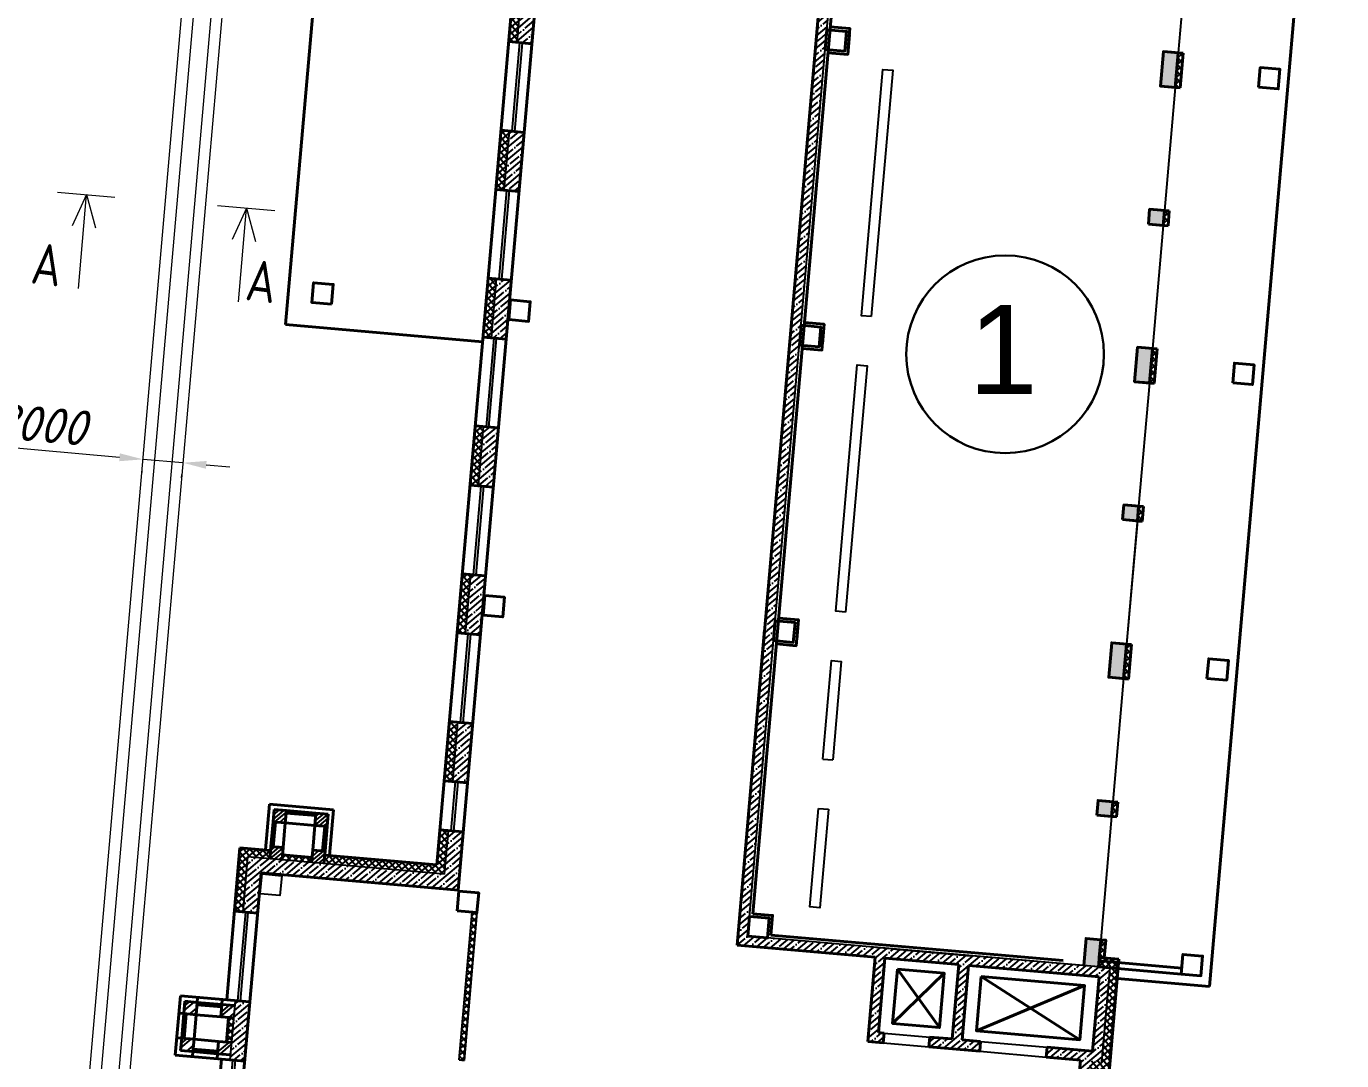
# Model space of a CAD drawing. Header units: millimetres. Extents: x 1064 to 180712, y 574 to 40185.
# Drawn here: x 35007 to 46183, y 17280 to 26064 of the extents above; entities that cross this region are included whole.
import ezdxf

# ---------------------------------------------------------------- set-up
doc = ezdxf.new("R2010")
doc.units = ezdxf.units.MM
for name, pattern in [('2-Columns and grid$0$084_(М5) Неукрепленный откос', [0]), ('CENTER', [20, 15, -1.7, 1.6, -1.7]), ('DASHED', [19.05, 12.7, -6.35])]:
    doc.linetypes.add(name, pattern=pattern)
for name, color, linetype, lineweight in [('01 - здание', 1, 'Continuous', 40), ('01-здание', 5, 'Continuous', 15), ('01-Контур', 1, 'Continuous', 25), ('Канализация К1', 14, 'Continuous', 40), ('Размеры КР', 23, 'Continuous', 13)]:
    doc.layers.add(name, color=color, linetype=linetype, lineweight=lineweight)
doc.styles.add('GOST 2.304', font='CS_Gost2304.shx')
doc.styles.add('ГОСТ', font='GOST Common Italic.ttf', dxfattribs={"height": 300})
doc.styles.add('ГП-ариель', font='arial.ttf')
doc.dimstyles.new('М 50', dxfattribs={"dimscale": 0, "dimtxt": 300, "dimasz": 200, "dimexe": 100, "dimexo": 150, "dimgap": 70, "dimtad": 1, "dimdec": 0, "dimlfac": 0.5, "dimdsep": 46, "dimtxsty": 'ГОСТ', "dimcen": 100, "dimdle": 150, "dimclrd": 256, "dimclre": 256, "dimclrt": 256, "dimazin": 3, "dimtfac": 1, "dimtdec": 0, "dimtmove": 1, "dimatfit": 3, "dimfxl": 100, "dimtolj": 1, "dimlwd": -1, "dimlwe": -1, "dimarcsym": 0})
pattern_1 = [(45, (1411.03127, -1534.55234), (-0.134703842, 0.134703842), []), (45, (1411.16598, -1534.55234), (-0.134703842, 0.134703842), [0.238125, -0.047625, 0, -0.047625])]
pattern_2 = [(45, (1452.38544, -901.835), (-0.067351921, 0.067351921), []), (135, (1452.38544, -901.835), (-0.067351921, -0.067351921), [])]
pattern_3 = [(45, (1455.15888, -902.561955), (-0.0449012806, 0.0449012806), [])]

# ---------------------------------------------------------------- blocks, each defined once
blk = doc.blocks.new('Прокуратура_v1')
at = {"layer": '01 - здание', "lineweight": -2, "ltscale": 100}
h = blk.add_hatch(dxfattribs=at)
h.set_pattern_fill('ANSI35', color=256, scale=0.03)
h.set_pattern_definition(pattern_1)
h.paths.add_polyline_path([(-0.19, -3.49), (-0.49, -3.49), (-0.49, -3.79), (-0.19, -3.79)])
h.paths.add_polyline_path([(-0.19, -4.59), (-0.49, -4.59), (-0.49, -9.49), (-0.19, -9.49)])
h.paths.add_polyline_path([(-0.19, -9.49), (-0.49, -9.49), (-0.49, -9.84), (-0.19, -9.84)])
h.paths.add_polyline_path([(-0.19, -12.34), (-0.49, -12.34), (-0.49, -12.64), (-0.19, -12.64)])
h.paths.add_polyline_path([(-0.19, -15.14), (-0.49, -15.14), (-0.49, -15.49), (-0.19, -15.49)])
h.paths.add_polyline_path([(-0.19, -15.49), (-0.49, -15.49), (-0.49, -15.84), (-0.19, -15.84)])
h.paths.add_polyline_path([(-0.19, -18.34), (-0.49, -18.34), (-0.49, -18.64), (-0.19, -18.64)])
h.paths.add_polyline_path([(-0.19, -21.14), (-0.49, -21.14), (-0.49, -21.49), (-0.19, -21.49)])
h.paths.add_polyline_path([(-0.19, -21.49), (-0.49, -21.49), (-0.49, -21.84), (-0.19, -21.84)])
h.paths.add_polyline_path([(-0.19, -24.34), (-0.49, -24.34), (-0.49, -24.64), (-0.19, -24.64)])
h.paths.add_polyline_path([(-0.19, -27.14), (-0.49, -27.14), (-0.49, -27.49), (-0.19, -27.49)])
h.paths.add_polyline_path([(-0.19, -27.49), (-0.49, -27.49), (-0.49, -27.84), (-0.19, -27.84)])
h.paths.add_polyline_path([(-0.19, -30.34), (-0.49, -30.34), (-0.49, -30.64), (-0.19, -30.64)])
h.paths.add_polyline_path([(-0.19, -33.14), (-0.49, -33.14), (-0.49, -33.49), (-0.19, -33.49)])
h.paths.add_polyline_path([(-0.19, -33.49), (-0.49, -33.49), (-0.49, -33.84), (-0.19, -33.84)])
h.paths.add_polyline_path([(-0.19, -36.34), (-0.49, -36.34), (-0.49, -36.64), (-0.19, -36.64)])
h.paths.add_polyline_path([(-0.19, -39.14), (-0.49, -39.14), (-0.49, -39.49), (-0.19, -39.49)])
h.paths.add_polyline_path([(-0.19, -39.49), (-0.49, -39.49), (-0.49, -39.69), (-0.19, -39.69)])
h = blk.add_hatch(dxfattribs=at)
h.set_pattern_fill('ANSI35', color=256, scale=0.03)
h.set_pattern_definition(pattern_1)
h.paths.add_polyline_path([(-7.31, -15.49), (-7.51, -15.49), (-7.51, -21.49), (-7.31, -21.49), (-7.31, -21.29)])
h.paths.add_polyline_path([(-7.31, -9.49), (-7.51, -9.49), (-7.51, -15.49), (-7.31, -15.49), (-7.31, -15.29)])
h.paths.add_polyline_path([(-7.11, -8.39), (-7.51, -8.39), (-7.51, -9.49), (-7.31, -9.49), (-7.31, -9.29), (-7.31, -8.59), (-7.11, -8.59)])
h.paths.add_polyline_path([(-6.21, -8.39), (-6.564, -8.39), (-6.501, -8.59), (-6.21, -8.59)])
h.paths.add_polyline_path([(-6.564, -8.39), (-7.11, -8.39), (-7.11, -8.59), (-6.501, -8.59)])
h.paths.add_polyline_path([(-4.225, -8.39), (-5.21, -8.39), (-5.21, -8.59), (-4.208, -8.59)])
h.paths.add_polyline_path([(-0.71, -8.39), (-4.225, -8.39), (-4.208, -8.59), (-0.71, -8.59)])
h.paths.add_polyline_path([(-0.49, -8.39), (-0.71, -8.39), (-0.71, -8.59), (-0.49, -8.59)])
h = blk.add_hatch(dxfattribs=at)
h.set_pattern_fill('ANSI37', color=256, scale=0.03)
h.set_pattern_definition(pattern_2)
h.paths.add_polyline_path([(-0.09, -12.34), (-0.19, -12.34), (-0.19, -12.64), (-0.09, -12.64)])
h.paths.add_polyline_path([(-0.09, -15.14), (-0.19, -15.14), (-0.19, -15.49), (-0.09, -15.49)])
h.paths.add_polyline_path([(-0.09, -15.49), (-0.19, -15.49), (-0.19, -15.84), (-0.09, -15.84)])
h.paths.add_polyline_path([(-0.09, -18.34), (-0.19, -18.34), (-0.19, -18.64), (-0.09, -18.64)])
h.paths.add_polyline_path([(-0.09, -21.14), (-0.19, -21.14), (-0.19, -21.49), (-0.09, -21.49)])
h.paths.add_polyline_path([(-0.09, -21.49), (-0.19, -21.49), (-0.19, -21.84), (-0.09, -21.84)])
h.paths.add_polyline_path([(-0.09, -24.34), (-0.19, -24.34), (-0.19, -24.64), (-0.09, -24.64)])
h.paths.add_polyline_path([(-0.09, -27.14), (-0.19, -27.14), (-0.19, -27.49), (-0.09, -27.49)])
h.paths.add_polyline_path([(-0.09, -27.49), (-0.19, -27.49), (-0.19, -27.84), (-0.09, -27.84)])
h.paths.add_polyline_path([(-0.09, -30.34), (-0.19, -30.34), (-0.19, -30.64), (-0.09, -30.64)])
h.paths.add_polyline_path([(-0.09, -33.14), (-0.19, -33.14), (-0.19, -33.49), (-0.09, -33.49)])
h.paths.add_polyline_path([(-0.09, -33.49), (-0.19, -33.49), (-0.19, -33.84), (-0.09, -33.84)])
h.paths.add_polyline_path([(-0.09, -36.34), (-0.19, -36.34), (-0.19, -36.64), (-0.09, -36.64)])
h.paths.add_polyline_path([(-0.09, -39.14), (-0.19, -39.14), (-0.19, -39.49), (-0.09, -39.49)])
h = blk.add_hatch(dxfattribs=at)
h.set_pattern_fill('ANSI37', color=256, scale=0.03)
h.set_pattern_definition(pattern_2)
h.paths.add_polyline_path([(-13.53, -35.89), (-13.7, -35.89), (-13.7, -37.09), (-13.53, -37.09)])
h.paths.add_polyline_path([(-13.53, -33.49), (-13.7, -33.49), (-13.7, -34.09), (-13.53, -34.09)])
h.paths.add_polyline_path([(-13.53, -32.89), (-13.7, -32.89), (-13.7, -33.49), (-13.53, -33.49)])
h.paths.add_polyline_path([(-13.53, -29.89), (-13.7, -29.89), (-13.7, -31.09), (-13.53, -31.09)])
h.paths.add_polyline_path([(-13.53, -27.49), (-13.7, -27.49), (-13.7, -28.09), (-13.53, -28.09)])
h.paths.add_polyline_path([(-13.53, -26.89), (-13.7, -26.89), (-13.7, -27.49), (-13.53, -27.49)])
h.paths.add_polyline_path([(-13.53, -23.89), (-13.7, -23.89), (-13.7, -25.051, -0.438008), (-13.661, -25.09), (-13.53, -25.09)])
h.paths.add_polyline_path([(-13.53, -21.49), (-13.7, -21.49), (-13.7, -22.09), (-13.53, -22.09)])
h.paths.add_polyline_path([(-13.53, -20.89), (-13.7, -20.89), (-13.7, -21.49), (-13.53, -21.49)])
h = blk.add_hatch(dxfattribs=at)
h.set_pattern_fill('ANSI35', color=256, scale=0.03)
h.set_pattern_definition(pattern_1)
h.paths.add_polyline_path([(-13.23, -29.89), (-13.53, -29.89), (-13.53, -31.09), (-13.23, -31.09)])
h.paths.add_polyline_path([(-13.23, -27.49), (-13.53, -27.49), (-13.53, -28.09), (-13.23, -28.09)])
h.paths.add_polyline_path([(-13.53, -27.49), (-13.23, -27.49), (-13.23, -26.89), (-13.53, -26.89)])
h.paths.add_polyline_path([(-13.23, -23.89), (-13.53, -23.89), (-13.53, -25.09), (-13.23, -25.09)])
h.paths.add_polyline_path([(-13.23, -21.49), (-13.53, -21.49), (-13.53, -22.09), (-13.23, -22.09)])
h.paths.add_polyline_path([(-13.23, -21.09), (-13.23, -20.89), (-13.53, -20.89), (-13.53, -21.49), (-13.23, -21.49)])
h = blk.add_hatch(dxfattribs=at)
h.set_pattern_fill('ANSI35', color=256, scale=0.03)
h.set_pattern_definition(pattern_1)
h.paths.add_polyline_path([(-7.31, -21.49), (-7.51, -21.49), (-7.51, -27.49), (-7.31, -27.49), (-7.31, -27.29)])
h = blk.add_hatch(dxfattribs=at)
h.set_pattern_fill('ANSI35', color=256, scale=0.03)
h.set_pattern_definition(pattern_1)
h.paths.add_polyline_path([(-7.31, -27.49), (-7.51, -27.49), (-7.51, -33.49), (-7.31, -33.49), (-7.31, -33.29)])
h = blk.add_hatch(dxfattribs=at)
h.set_pattern_fill('ANSI35', color=256, scale=0.03)
h.set_pattern_definition(pattern_1)
h.paths.add_polyline_path([(-17.53, -46.09), (-17.23, -46.09), (-17.23, -44.89), (-17.53, -44.89)])
h.paths.add_polyline_path([(-17.23, -41.89), (-17.53, -41.89), (-17.53, -43.09), (-17.23, -43.09)])
h.paths.add_polyline_path([(-17.23, -39.27), (-17.01, -39.27), (-17.01, -38.97), (-17.53, -38.97), (-17.53, -40.09), (-17.23, -40.09)])
h.paths.add_polyline_path([(-17.01, -38.97), (-17.01, -39.27), (-13.23, -39.27), (-13.23, -38.09), (-13.53, -38.09), (-13.53, -38.97)])
h.paths.add_polyline_path([(-13.53, -37.09), (-13.23, -37.09), (-13.23, -35.89), (-13.53, -35.89)])
h.paths.add_polyline_path([(-13.23, -33.49), (-13.53, -33.49), (-13.53, -34.09), (-13.23, -34.09)])
h.paths.add_polyline_path([(-13.23, -32.89), (-13.53, -32.89), (-13.53, -33.49), (-13.23, -33.49)])
h = blk.add_hatch(dxfattribs=at)
h.set_pattern_fill('ANSI35', color=256, scale=0.03)
h.set_pattern_definition(pattern_1)
h.paths.add_polyline_path([(-7.11, -39.69), (-7.31, -39.69), (-7.31, -39.49), (-7.51, -39.49), (-7.51, -39.89), (-7.11, -39.89)])
h.paths.add_polyline_path([(-7.31, -33.69), (-7.31, -33.49), (-7.51, -33.49), (-7.51, -36.159), (-7.51, -39.49), (-7.31, -39.49), (-7.31, -39.29)])
h.paths.add_polyline_path([(-3.721, -39.69), (-4.71, -39.69), (-7.11, -39.69), (-7.11, -39.89), (-4.71, -39.89), (-4.71, -41.6), (-4.395, -41.6), (-4.395, -41.4), (-4.51, -41.4), (-4.51, -39.89), (-3.65, -39.89)])
h.paths.add_polyline_path([(-2.81, -39.89), (-2.519, -39.89), (-2.591, -39.69), (-3.721, -39.69), (-3.65, -39.89), (-3.01, -39.89), (-3.01, -41.4), (-3.465, -41.4), (-3.465, -41.6), (-2.435, -41.6), (-2.435, -41.4), (-2.81, -41.4)])
h.paths.add_polyline_path([(0.04, -39.69), (-0.19, -39.69), (-0.71, -39.69), (-0.71, -39.89), (-0.16, -39.89), (-0.16, -41.4), (-0.71, -41.4), (-0.71, -41.6), (-0.39, -41.6), (-0.39, -42.4), (-0.19, -42.4), (-0.19, -41.6), (0.04, -41.6)])
h.paths.add_polyline_path([(-0.71, -41.4), (-1.085, -41.4), (-1.085, -41.6), (-0.71, -41.6)])
h.paths.add_polyline_path([(-3.323, -40.948), (-2.838, -40.948), (-2.838, -40.648), (-3.323, -40.648)], flags=25)
h = blk.add_hatch(dxfattribs=at)
h.set_pattern_fill('ANSI31', color=256, scale=0.02)
h.set_pattern_definition(pattern_3)
h.paths.add_polyline_path([(-16.83, -38.22), (-16.83, -37.97), (-17.08, -37.97), (-17.08, -38.22)])
h = blk.add_hatch(dxfattribs=at)
h.set_pattern_fill('ANSI31', color=256, scale=0.02)
h.set_pattern_definition(pattern_3)
h.paths.add_polyline_path([(-17.03, -38.22), (-17.08, -38.22), (-17.08, -38.72), (-17.03, -38.72)])
h.paths.add_polyline_path([(-16.739, -37.97), (-16.83, -37.97), (-16.83, -38.02), (-16.739, -38.02)])
h.paths.add_polyline_path([(-16.23, -37.97), (-16.739, -37.97), (-16.739, -38.02), (-16.23, -38.02)])
h.paths.add_polyline_path([(-15.98, -38.22), (-16.03, -38.22), (-16.03, -38.72), (-15.98, -38.72)])
h = blk.add_hatch(dxfattribs=at)
h.set_pattern_fill('ANSI31', color=256, scale=0.02)
h.set_pattern_definition(pattern_3)
h.paths.add_polyline_path([(-15.98, -38.22), (-15.98, -37.97), (-16.23, -37.97), (-16.23, -38.22)])
h = blk.add_hatch(dxfattribs=at)
h.set_pattern_fill('ANSI37', color=256, scale=0.03)
h.set_pattern_definition(pattern_2)
h.paths.add_polyline_path([(-13.53, -38.09), (-13.7, -38.09), (-13.7, -38.8), (-15.98, -38.8), (-15.98, -38.97), (-13.53, -38.97)])
h = blk.add_hatch(dxfattribs=at)
h.set_pattern_fill('ANSI37', color=256, scale=0.03)
h.set_pattern_definition(pattern_2)
edge = h.paths.add_edge_path()
edge.add_line((-17.53, -38.97), (-17.08, -38.97))
edge.add_line((-17.08, -38.97), (-17.08, -38.8))
edge.add_line((-17.08, -38.8), (-17.667, -38.8))
edge.add_arc((-17.705, -38.801), 0.0375, -82.4102, 1.7664, ccw=False)
edge.add_line((-17.7, -38.838), (-17.7, -40.09))
edge.add_line((-17.7, -40.09), (-17.53, -40.09))
edge.add_line((-17.53, -40.09), (-17.53, -38.97))
h = blk.add_hatch(dxfattribs=at)
h.set_pattern_fill('ANSI31', color=256, scale=0.02)
h.set_pattern_definition(pattern_3)
h.paths.add_polyline_path([(-17.08, -38.97), (-16.83, -38.97), (-16.83, -38.72), (-17.08, -38.72)])
h = blk.add_hatch(dxfattribs=at)
h.set_pattern_fill('ANSI31', color=256, scale=0.02)
h.set_pattern_definition(pattern_3)
h.paths.add_polyline_path([(-16.23, -38.97), (-15.98, -38.97), (-15.98, -38.72), (-16.23, -38.72)])
h = blk.add_hatch(dxfattribs=at)
h.set_pattern_fill('ANSI37', color=256, scale=0.03)
h.set_pattern_definition([(45, (-1966.39918, -2204.94517), (-0.067351921, 0.067351921), []), (135, (-1966.39918, -2204.94517), (-0.067351921, -0.067351921), [])])
h.paths.add_polyline_path([(-16.23, -38.97), (-16.23, -38.87), (-16.83, -38.87), (-16.83, -38.97)])
h = blk.add_hatch(dxfattribs=at)
h.set_pattern_fill('ANSI37', color=256, scale=0.03)
h.set_pattern_definition(pattern_2)
h.paths.add_polyline_path([(0.21, -39.5), (-0.19, -39.5), (-0.19, -39.57), (0.21, -39.57)])
h.paths.add_polyline_path([(0.21, -39.57), (-0.19, -39.57), (-0.19, -39.69), (0.21, -39.69)])
h.paths.add_polyline_path([(0.21, -39.69), (0.04, -39.69), (0.04, -41.6), (-0.19, -41.6), (-0.19, -42.4), (-0.02, -42.4), (-0.02, -41.79), (0.21, -41.79), (0.21, -39.919, -0.38016), (0.177, -39.882, -0.38016), (0.21, -39.845)])
h.paths.add_polyline_path([(-0.02, -44), (-0.19, -44), (-0.19, -45.49), (-0.02, -45.49)])
h.paths.add_polyline_path([(-0.02, -45.49), (-0.19, -45.49), (-0.19, -51.49), (-0.02, -51.49)])
h.paths.add_polyline_path([(-0.02, -51.49), (-0.19, -51.49), (-0.19, -51.71), (-0.02, -51.71)])
h = blk.add_hatch(dxfattribs=at)
h.set_pattern_fill('ANSI37', color=256, scale=0.03)
h.set_pattern_definition([(45, (1411.03127, -1534.55234), (-0.067351921, 0.067351921), []), (135, (1411.03127, -1534.55234), (-0.067351921, -0.067351921), [])])
h.paths.add_polyline_path([(-12.81, -39.69), (-12.91, -39.69), (-12.91, -42.69), (-12.81, -42.69)])
h.paths.add_polyline_path([(-12.81, -43.69), (-12.91, -43.69), (-12.91, -45.19), (-13.01, -45.19), (-13.01, -45.29), (-12.81, -45.29)])
h.paths.add_polyline_path([(-13.01, -45.19), (-17.01, -45.19), (-17.01, -45.29), (-16.81, -45.29), (-13.21, -45.29), (-13.01, -45.29)])
h.paths.add_polyline_path([(-14.41, -47.59), (-17.01, -47.59), (-17.01, -47.69), (-14.41, -47.69)])
h.paths.add_polyline_path([(-13.23, -47.599), (-13.51, -47.59), (-13.51, -47.69), (-13.339, -47.69, -0.362074)])
h.paths.add_polyline_path([(-12.81, -47.09), (-12.91, -47.09), (-12.91, -47.69), (-12.81, -47.69)])
h.paths.add_polyline_path([(-3.49, -45.29), (-6.91, -45.29), (-6.91, -45.39), (-3.49, -45.39)])
h.paths.add_polyline_path([(-7.21, -45.69), (-7.31, -45.69), (-7.31, -47.49), (-7.11, -47.49), (-7.11, -47.39), (-7.21, -47.39)])
h.paths.add_polyline_path([(-3.49, -47.39), (-6.01, -47.39), (-6.01, -47.49), (-3.49, -47.49)])
h = blk.add_hatch(dxfattribs=at)
h.set_pattern_fill('ANSI35', color=256, scale=0.03)
h.set_pattern_definition(pattern_1)
h.paths.add_polyline_path([(-2.591, -39.69), (-2.519, -39.89), (-0.71, -39.89), (-0.71, -39.69)])
h = blk.add_hatch(dxfattribs=at)
h.set_pattern_fill('ANSI32', color=256, scale=0.02)
h.set_pattern_definition([(45, (1455.09888, -902.56195), (-0.134703842, 0.134703842), []), (45, (1455.18868, -902.56195), (-0.134703842, 0.134703842), [])])
h.paths.add_polyline_path([(-18.29, -42.24), (-18.29, -41.99), (-18.54, -41.99), (-18.54, -42.24)])
h.paths.add_polyline_path([(-17.79, -41.99), (-17.79, -42.24), (-17.53, -42.24), (-17.53, -41.99)])
h.paths.add_polyline_path([(-17.79, -42.74), (-17.79, -42.99), (-17.53, -42.99), (-17.53, -42.74)])
h = blk.add_hatch(dxfattribs=at)
h.set_pattern_fill('ANSI31', color=256, scale=0.02)
h.set_pattern_definition([(45, (1455.09888, -902.561955), (-0.0449012806, 0.0449012806), [])])
h.paths.add_polyline_path([(-17.79, -41.99), (-18.091, -41.99), (-18.091, -42.04), (-17.79, -42.04)])
h.paths.add_polyline_path([(-18.091, -41.99), (-18.29, -41.99), (-18.29, -42.04), (-18.091, -42.04)])
h.paths.add_polyline_path([(-17.79, -42.94), (-18.29, -42.94), (-18.29, -42.99), (-17.79, -42.99)])
h = blk.add_hatch(dxfattribs=at)
h.set_pattern_fill('ANSI31', color=256, scale=0.02)
h.set_pattern_definition([(45, (1455.31888, -902.561955), (-0.0449012806, 0.0449012806), [])])
h.paths.add_polyline_path([(-18.54, -42.74), (-18.49, -42.74), (-18.49, -42.24), (-18.54, -42.24)])
h = blk.add_hatch(dxfattribs=at)
h.set_pattern_fill('ANSI37', color=256, scale=0.03)
h.set_pattern_definition(pattern_2)
h.paths.add_polyline_path([(-17.53, -42.24), (-17.63, -42.24), (-17.63, -42.74), (-17.53, -42.74)])
h = blk.add_hatch(dxfattribs=at)
h.set_pattern_fill('ANSI32', color=256, scale=0.02)
h.set_pattern_definition([(45, (1455.31888, -902.56195), (-0.134703842, 0.134703842), []), (45, (1455.40868, -902.56195), (-0.134703842, 0.134703842), [])])
h.paths.add_polyline_path([(-18.401, -42.74), (-18.54, -42.74), (-18.54, -42.99), (-18.401, -42.99)])
h.paths.add_polyline_path([(-18.29, -42.74), (-18.401, -42.74), (-18.401, -42.99), (-18.29, -42.99)])
at = {"layer": '01 - здание', "ltscale": 100}
for p, q in [((-7.51, -36.159), (-7.51, -8.39)), ((2.08, -39.89), (2.08, -9.09)), ((-7.247, -9.69), (-7.247, -39.227)), ((-13.7, -26.89), (-13.7, -13.09)), ((-13.23, -39.27), (-13.23, -21.09)), ((-0.49, -21.84), (-0.49, -21.14)), ((-0.49, -21.14), (-0.09, -21.14)), ((-0.09, -21.84), (-0.09, -21.14)), ((-0.49, -21.84), (-0.09, -21.84)), ((-13.7, -22.09), (-13.23, -22.09)), ((-13.7, -23.89), (-13.23, -23.89)), ((-0.49, -24.64), (-0.49, -24.34)), ((-0.49, -24.34), (-0.09, -24.34)), ((-0.09, -24.64), (-0.09, -24.34)), ((-0.49, -24.64), (-0.09, -24.64)), ((-0.49, -24.64), (-0.09, -24.64)), ((-13.7, -25.09), (-13.23, -25.09)), ((-13.7, -38.8), (-13.7, -26.89)), ((-13.7, -26.89), (-13.23, -26.89)), ((-13.23, -26.89), (-13.7, -26.89)), ((-0.49, -27.84), (-0.49, -27.14)), ((-0.49, -27.14), (-0.09, -27.14)), ((-0.09, -27.84), (-0.09, -27.14)), ((-0.49, -27.84), (-0.09, -27.84)), ((-13.7, -28.09), (-13.23, -28.09)), ((-13.7, -29.89), (-13.23, -29.89)), ((-13.23, -29.89), (-13.7, -29.89)), ((-0.49, -30.64), (-0.49, -30.34)), ((-0.49, -30.34), (-0.09, -30.34)), ((-0.09, -30.64), (-0.09, -30.34)), ((-0.49, -30.64), (-0.09, -30.64)), ((-0.49, -30.64), (-0.09, -30.64)), ((-13.7, -31.09), (-13.23, -31.09)), ((-13.7, -32.89), (-13.23, -32.89)), ((-13.23, -32.89), (-13.7, -32.89)), ((-0.49, -33.84), (-0.49, -33.14)), ((-0.49, -33.14), (-0.09, -33.14)), ((-0.09, -33.84), (-0.09, -33.14)), ((-7.51, -39.89), (-7.51, -33.49)), ((-0.49, -33.84), (-0.09, -33.84)), ((-13.7, -34.09), (-13.23, -34.09)), ((-13.7, -35.89), (-13.23, -35.89)), ((-0.49, -36.34), (-0.09, -36.34)), ((-0.09, -36.64), (-0.09, -36.34)), ((-0.49, -36.64), (-0.09, -36.64)), ((-0.49, -36.64), (-0.09, -36.64)), ((-13.23, -37.09), (-13.7, -37.09)), ((-17.18, -38.8), (-17.18, -37.87)), ((-17.18, -37.87), (-15.88, -37.87)), ((-17.08, -38.22), (-17.08, -37.97)), ((-16.83, -37.97), (-17.08, -37.97)), ((-16.83, -38.22), (-16.83, -37.97)), ((-16.23, -37.97), (-16.83, -37.97)), ((-16.23, -38.02), (-16.83, -38.02)), ((-15.98, -37.97), (-16.23, -37.97)), ((-16.23, -38.22), (-16.23, -37.97)), ((-15.98, -38.22), (-15.98, -37.97)), ((-15.88, -38.8), (-15.88, -37.87)), ((-16.83, -38.22), (-17.08, -38.22)), ((-17.08, -38.72), (-17.08, -38.22)), ((-17.03, -38.72), (-17.03, -38.22)), ((-16.83, -38.72), (-16.83, -38.22)), ((-16.23, -38.22), (-16.83, -38.22)), ((-16.23, -38.72), (-16.23, -38.22)), ((-16.23, -38.22), (-15.98, -38.22)), ((-16.03, -38.72), (-16.03, -38.22)), ((-15.98, -38.72), (-15.98, -38.22)), ((-13.23, -38.09), (-13.7, -38.09)), ((-17.7, -38.8), (-17.7, -41.89)), ((-17.08, -38.8), (-17.7, -38.8)), ((-16.83, -38.72), (-17.08, -38.72)), ((-17.08, -38.72), (-17.08, -38.97)), ((-16.83, -38.97), (-16.83, -38.72)), ((-16.23, -38.72), (-15.98, -38.72)), ((-16.23, -38.97), (-16.23, -38.72)), ((-15.98, -38.97), (-15.98, -38.72)), ((-13.7, -38.8), (-15.98, -38.8)), ((-16.23, -38.87), (-16.83, -38.87)), ((-13.23, -39.27), (-17.23, -39.27)), ((-17.23, -39.27), (-17.23, -47.71)), ((-7.247, -39.227), (-6.847, -39.227)), ((-6.847, -39.227), (-6.847, -39.627)), ((-6.847, -39.627), (-0.91, -39.627)), ((0.21, -39.5), (-0.19, -39.5)), ((1.49, -39.57), (-0.19, -39.57)), ((0.21, -39.5), (0.21, -41.79)), ((-4.71, -39.89), (-7.51, -39.89)), ((-4.71, -39.89), (-4.71, -41.6)), ((-3.01, -39.89), (-4.51, -39.89)), ((-3.01, -39.89), (-4.51, -39.89)), ((-4.51, -39.89), (-4.51, -41.4)), ((-3.01, -39.89), (-3.01, -41.4)), ((-0.16, -39.89), (-2.81, -39.89)), ((-2.81, -39.89), (-2.81, -41.4)), ((1.49, -39.69), (-0.19, -39.69)), ((-0.16, -39.89), (-0.16, -41.4)), ((0.21, -39.89), (2.08, -39.89)), ((-17.23, -40.09), (-17.7, -40.09)), ((-17.23, -40.09), (-17.7, -40.09)), ((-4.395, -41.4), (-4.51, -41.4)), ((-4.395, -41.4), (-4.395, -41.6)), ((-3.01, -41.4), (-3.465, -41.4)), ((-3.465, -41.4), (-3.465, -41.6)), ((-2.435, -41.4), (-2.81, -41.4)), ((-2.435, -41.4), (-2.435, -41.6)), ((-0.16, -41.4), (-1.085, -41.4)), ((-1.085, -41.4), (-1.085, -41.6)), ((-4.395, -41.6), (-4.71, -41.6)), ((-2.435, -41.6), (-3.465, -41.6)), ((-0.39, -41.6), (-1.085, -41.6)), ((-0.39, -41.6), (-0.39, -44.51)), ((-17.23, -41.89), (-18.64, -41.89)), ((-18.64, -41.89), (-18.64, -43.09)), ((-18.29, -41.99), (-18.54, -41.99)), ((-18.54, -41.99), (-18.54, -42.24)), ((-18.29, -41.99), (-18.29, -41.89)), ((-18.29, -41.99), (-18.29, -42.24)), ((-18.29, -41.99), (-17.79, -41.99)), ((-18.29, -42.04), (-17.79, -42.04)), ((-17.79, -41.99), (-17.79, -41.89)), ((-17.53, -41.99), (-17.79, -41.99)), ((-17.79, -41.99), (-17.79, -42.24)), ((-18.54, -42.24), (-18.64, -42.24)), ((-18.29, -42.24), (-18.54, -42.24)), ((-18.54, -42.24), (-18.54, -42.74)), ((-18.49, -42.24), (-18.49, -42.74)), ((-18.29, -42.24), (-18.29, -42.74)), ((-18.29, -42.24), (-17.79, -42.24)), ((-17.53, -42.24), (-17.79, -42.24)), ((-17.63, -42.24), (-17.63, -42.74)), ((-18.54, -42.74), (-18.64, -42.74)), ((-18.54, -42.74), (-18.54, -42.99)), ((-18.29, -42.74), (-18.54, -42.74)), ((-18.29, -42.74), (-18.29, -42.99)), ((-18.29, -42.74), (-17.79, -42.74)), ((-17.53, -42.74), (-17.79, -42.74)), ((-17.79, -42.74), (-17.79, -42.99)), ((-17.23, -43.09), (-18.64, -43.09)), ((-18.29, -42.99), (-18.54, -42.99)), ((-18.29, -42.94), (-17.79, -42.94)), ((-18.29, -42.99), (-17.79, -42.99)), ((-18.29, -43.09), (-18.29, -42.99)), ((-17.53, -42.99), (-17.79, -42.99)), ((-17.79, -43.09), (-17.79, -42.99)), ((-17.7, -43.09), (-17.7, -47.71))]:
    blk.add_line(p, q, dxfattribs=at)
at = {"layer": '01 - здание', "lineweight": -2, "ltscale": 100}
for p, q in [((-7.31, -36.159), (-7.31, -8.59)), ((-0.19, -18.64), (-0.19, -21.14)), ((-13.53, -22.09), (-13.53, -20.89)), ((-0.19, -21.84), (-0.19, -21.14)), ((-0.19, -21.84), (-0.19, -24.34)), ((-0.19, -21.84), (-0.19, -24.34)), ((-13.474, -23.89), (-13.474, -22.09)), ((-13.422, -23.89), (-13.422, -22.09)), ((-13.53, -25.09), (-13.53, -23.89)), ((-0.19, -24.64), (-0.19, -24.34)), ((-0.19, -24.64), (-0.19, -27.14)), ((-13.474, -26.89), (-13.474, -25.09)), ((-13.422, -26.89), (-13.422, -25.09)), ((-13.53, -28.09), (-13.53, -26.89)), ((-0.19, -27.84), (-0.19, -27.14)), ((-0.19, -27.84), (-0.19, -30.34)), ((-0.19, -27.84), (-0.19, -30.34)), ((-13.474, -29.89), (-13.474, -28.09)), ((-13.422, -29.89), (-13.422, -28.09)), ((-13.53, -31.09), (-13.53, -29.89)), ((-0.19, -30.64), (-0.19, -30.34)), ((-0.19, -30.59), (-0.19, -33.14)), ((-0.19, -30.64), (-0.19, -33.14)), ((-13.474, -32.89), (-13.474, -31.09)), ((-13.422, -32.89), (-13.422, -31.09)), ((-13.53, -34.09), (-13.53, -32.89)), ((-0.19, -33.84), (-0.19, -33.14)), ((-7.31, -39.69), (-7.31, -33.69)), ((-0.19, -33.84), (-0.19, -36.34)), ((-0.19, -33.84), (-0.19, -36.34)), ((-13.474, -35.89), (-13.474, -34.09)), ((-13.422, -35.89), (-13.422, -34.09)), ((-13.53, -37.09), (-13.53, -35.89)), ((-6.11, -35.99), (-5.91, -35.99)), ((-0.49, -36.64), (-0.49, -36.34)), ((-0.19, -36.64), (-0.19, -36.34)), ((-0.19, -36.64), (-0.19, -39.14)), ((-13.474, -38.09), (-13.474, -37.09)), ((-13.422, -38.09), (-13.422, -37.09)), ((-6.11, -36.99), (-5.91, -36.99)), ((-13.53, -38.97), (-13.53, -38.09)), ((-13.53, -38.97), (-17.53, -38.97)), ((-17.53, -38.97), (-17.53, -40.09)), ((-12.91, -42.69), (-12.91, -39.69)), ((-12.81, -39.69), (-12.81, -42.69)), ((-0.19, -39.69), (-7.31, -39.69)), ((0.04, -39.69), (-4.71, -39.69)), ((-4.38, -39.69), (-2.786, -39.69)), ((-3.38, -39.69), (-4.38, -39.69)), ((-4.38, -39.69), (-2.786, -39.69)), ((-0.39, -39.89), (-2.81, -39.89)), ((0.04, -39.69), (0.04, -41.6)), ((-17.478, -40.09), (-17.478, -41.89)), ((-17.426, -40.09), (-17.426, -41.89)), ((-12.81, -42.69), (-12.81, -40.07)), ((-4.395, -41.4), (-3.465, -41.4)), ((-2.435, -41.4), (-1.085, -41.4)), ((-4.395, -41.6), (-3.465, -41.6)), ((-2.435, -41.6), (-1.085, -41.6)), ((-17.53, -41.89), (-17.53, -43.09)), ((-12.91, -42.69), (-12.81, -42.69)), ((-17.478, -43.09), (-17.478, -44.89)), ((-17.426, -43.09), (-17.426, -44.89))]:
    blk.add_line(p, q, dxfattribs=at)
at = {"layer": '01 - здание', "linetype": 'CENTER', "ltscale": 50}
for p, q in [((-4.238, -40.092), (-3.288, -41.192)), ((-3.288, -40.092), (-4.238, -41.192)), ((-2.538, -40.092), (-0.438, -41.192)), ((-0.438, -40.092), (-2.538, -41.192))]:
    blk.add_line(p, q, dxfattribs=at)
at = {"layer": '01 - здание', "linetype": 'DASHED', "ltscale": 2}
blk.add_lwpolyline([(-13.7, -14.8), (-17.7, -14.8), (-17.7, -28.18), (-13.7, -28.18)], dxfattribs=at)
at = {"layer": '01 - здание', "ltscale": 100}
for points in [[(-7.247, -21.227), (-6.847, -21.227), (-6.847, -21.627)], [(-7.31, -21.69), (-7.31, -21.29), (-6.91, -21.29), (-6.91, -21.69), (-7.31, -21.69)], [(-7.247, -21.753), (-6.847, -21.753), (-6.847, -21.353)], [(1.49, -21.69), (1.49, -21.29), (1.89, -21.29), (1.89, -21.69), (1.49, -21.69)], [(-16.81, -27.69), (-16.81, -27.29), (-17.21, -27.29), (-17.21, -27.69), (-16.81, -27.69)], [(-13.21, -27.69), (-13.21, -27.29), (-12.81, -27.29), (-12.81, -27.69), (-13.21, -27.69)], [(-13.21, -27.69), (-13.21, -27.29), (-12.81, -27.29), (-12.81, -27.69), (-13.21, -27.69)], [(-13.21, -27.69), (-13.21, -27.29), (-12.81, -27.29), (-12.81, -27.69), (-13.21, -27.69)], [(-13.21, -27.69), (-13.21, -27.29), (-12.81, -27.29), (-12.81, -27.69), (-13.21, -27.69)], [(-7.31, -27.69), (-7.31, -27.29), (-6.91, -27.29), (-6.91, -27.69), (-7.31, -27.69)], [(-7.247, -27.227), (-6.847, -27.227), (-6.847, -27.627)], [(-7.247, -27.753), (-6.847, -27.753), (-6.847, -27.353)], [(1.49, -27.69), (1.49, -27.29), (1.89, -27.29), (1.89, -27.69), (1.49, -27.69)], [(-7.247, -33.227), (-6.847, -33.227), (-6.847, -33.627)], [(-13.21, -33.69), (-13.21, -33.29), (-12.81, -33.29), (-12.81, -33.69), (-13.21, -33.69)], [(-7.31, -33.69), (-7.31, -33.29), (-6.91, -33.29), (-6.91, -33.69), (-7.31, -33.69)], [(-7.247, -33.753), (-6.847, -33.753), (-6.847, -33.353)], [(1.49, -33.69), (1.49, -33.29), (1.89, -33.29), (1.89, -33.69), (1.49, -33.69)], [(-13.21, -39.69), (-13.21, -39.29), (-12.81, -39.29), (-12.81, -39.69), (-13.21, -39.69)], [(-7.31, -39.69), (-7.31, -39.29), (-6.91, -39.29), (-6.91, -39.69), (-7.31, -39.69)], [(-7.247, -39.227), (-6.847, -39.227), (-6.847, -39.627)], [(-0.49, -39.69), (-0.49, -39.14), (-0.19, -39.14), (-0.19, -39.69)], [(1.49, -39.69), (1.49, -39.29), (1.89, -39.29), (1.89, -39.69), (1.49, -39.69)]]:
    blk.add_lwpolyline(points, dxfattribs=at)
for points in [[(-0.19, -21.84), (-0.49, -21.84), (-0.49, -21.14), (-0.19, -21.14)], [(-0.49, -24.64), (-0.19, -24.64), (-0.19, -24.34), (-0.49, -24.34)], [(-0.19, -27.84), (-0.49, -27.84), (-0.49, -27.14), (-0.19, -27.14)], [(-0.49, -30.64), (-0.19, -30.64), (-0.19, -30.34), (-0.49, -30.34)], [(-0.19, -33.84), (-0.49, -33.84), (-0.49, -33.14), (-0.19, -33.14)], [(-0.49, -36.64), (-0.19, -36.64), (-0.19, -36.34), (-0.49, -36.34)], [(-0.09, -39.5), (-0.19, -39.5), (-0.19, -39.14), (-0.09, -39.14)]]:
    blk.add_lwpolyline(points, close=True, dxfattribs=at)
at = {"layer": '01 - здание', "lineweight": -2, "ltscale": 100}
for points in [[(-5.91, -26.99), (-6.11, -26.99), (-6.11, -21.99), (-5.91, -21.99)], [(-5.91, -32.99), (-6.11, -32.99), (-6.11, -27.99), (-5.91, -27.99)]]:
    blk.add_lwpolyline(points, close=True, dxfattribs=at)
for points in [[(-6.11, -35.99), (-6.11, -33.99), (-5.91, -33.99), (-5.91, -35.99)], [(-5.91, -36.99), (-5.91, -38.99), (-6.11, -38.99), (-6.11, -36.99)], [(-17.21, -39.69), (-17.21, -39.29), (-16.81, -39.29), (-16.81, -39.69), (-17.21, -39.69)]]:
    blk.add_lwpolyline(points, dxfattribs=at)
at = {"layer": '01 - здание', "linetype": 'Continuous', "ltscale": 50}
for points in [[(-4.238, -40.092), (-3.288, -40.092), (-3.288, -41.192), (-4.238, -41.192), (-4.238, -40.092)], [(-2.538, -40.092), (-0.438, -40.092), (-0.438, -41.192), (-2.538, -41.192), (-2.538, -40.092)]]:
    blk.add_lwpolyline(points, dxfattribs=at)
at = {"layer": '01-здание', "ltscale": 100}
blk.add_line((-17.53, -41.89), (-17.53, -43.09), dxfattribs=at)
blk.add_line((-17.53, -41.89), (-17.53, -43.09), dxfattribs=at)
blk = doc.blocks.new('*D129')
at = {"layer": 'Defpoints', "color": 0, "transparency": 16777216}
for p in [(35999, 22387), (36001, 22408), (36339, 22378)]:
    blk.add_point(p, dxfattribs=at)
at = {"layer": 'Размеры КР', "transparency": 16777216}
for p, q in [((35800, 22404), (34609, 22508)), ((36337, 22358), (35999, 22387)), ((35988, 22259), (35990, 22287)), ((36326, 22229), (36328, 22258)), ((36536, 22340), (36736, 22323))]:
    blk.add_line(p, q, dxfattribs=at)
for points in [[(35802, 22438), (35797, 22371), (35999, 22387)], [(36539, 22373), (36533, 22307), (36337, 22358)]]:
    blk.add_solid(points, dxfattribs=at)
at = {"layer": 'Размеры КР', "lineweight": 13, "transparency": 16777216, "insert": (35124, 22684), "char_height": 300, "attachment_point": 5, "rotation": 355.0154, "style": 'ГОСТ'}
blk.add_mtext('\\A1;2000', dxfattribs=at)
blk = doc.blocks.new('*D131')
at = {"layer": 'Defpoints', "color": 0, "transparency": 16777216}
for p in [(37016, 32101), (32503, 12138), (35254, 11898)]:
    blk.add_point(p, dxfattribs=at)
at = {"layer": 'Размеры КР', "transparency": 16777216}
for p, q in [((36867, 32114), (34165, 32349)), ((34247, 32141), (32520, 12337)), ((35105, 11911), (32403, 12147))]:
    blk.add_line(p, q, dxfattribs=at)
for points in [[(34214, 32144), (34281, 32138), (34265, 32341)], [(32487, 12340), (32553, 12334), (32503, 12138)]]:
    blk.add_solid(points, dxfattribs=at)
at = {"layer": 'Размеры КР', "lineweight": 13, "transparency": 16777216, "insert": (33165, 22258), "char_height": 300, "attachment_point": 5, "rotation": 85.0154, "style": 'ГОСТ'}
blk.add_mtext('\\A1;48200', dxfattribs=at)

msp = doc.modelspace()

# ---------------------------------------------------------------- linework, layer by layer
at = {"layer": '01-Контур', "linetype": 'Continuous', "lineweight": 30}
msp.add_circle((43323.2, 23279.5), 840, dxfattribs=at)
at = {"layer": 'Канализация К1', "color": 18, "linetype": 'Continuous', "lineweight": 15, "true_color": 0x000000}
for p, q in [((35272.6, 24656.8), (35758.9, 24614.4)), ((35518.9, 24635.4), (35396.5, 24370.7)), ((35449.5, 23838.8), (35518.9, 24635.4)), ((35518.9, 24635.4), (35593.7, 24353.5)), ((36632.5, 24541.4), (37118.9, 24499)), ((36878.9, 24519.9), (36756.4, 24255.2)), ((36809.4, 23723.4), (36878.9, 24519.9)), ((36878.9, 24519.9), (36953.7, 24238))]:
    msp.add_line(p, q, dxfattribs=at)
at = {"layer": 'Размеры КР', "color": 0, "lineweight": 13, "ltscale": 100}
for p, q in [((35210.3, 12209.8), (36919, 31801.1)), ((35360.4, 12194.6), (37069.5, 31790.1))]:
    msp.add_line(p, q, dxfattribs=at)
at = {"layer": 'Размеры КР', "color": 0, "linetype": '2-Columns and grid$0$084_(М5) Неукрепленный откос', "lineweight": 13, "ltscale": 100}
for p, q in [((35124, 12356.7), (36808.5, 31671.3)), ((37146.9, 31641.8), (35462.3, 12327.2))]:
    msp.add_line(p, q, dxfattribs=at)

# ---------------------------------------------------------------- block references
at = {"layer": '01-Контур', "xscale": 419.9999999999841, "yscale": 419.9999999999841, "zscale": 419.9999999999841, "rotation": 355.0154292557599}
msp.add_blockref('Прокуратура_v1', (45644.1, 34677), dxfattribs=at)

# ---------------------------------------------------------------- texts
at = {"layer": '01-Контур', "style": 'ГП-ариель'}
msp.add_text('1', height=756, dxfattribs=at).set_placement((43013.1, 22943))
at = {"layer": 'Канализация К1', "color": 18, "linetype": 'Continuous', "lineweight": 15, "true_color": 0x000000, "char_height": 350, "attachment_point": 1, "rotation": 352.48117, "style": 'GOST 2.304'}
for insert in [(35081.4, 24231.5), (36903.8, 24089.4)]:
    msp.add_mtext_dynamic_manual_height_columns('A', width=521.371, gutter_width=17.5, heights=[0], dxfattribs=dict(at, insert=insert))

# ---------------------------------------------------------------- dimensions: what is measured, and where the dimension line sits
at = {"layer": 'Размеры КР', "color": 250, "lineweight": 13}
for p1, p2, distance, text, picture, middle in [((37016.4, 32100.6), (35254.4, 11897.9), -2762.1, '48200', '*D131', (33164.6, 22258.4)), ((36339, 22378.5), (36000.6, 22408), 21.1, '2000', '*D129', (35123.9, 22684.2))]:
    dim = msp.add_aligned_dim(p1=p1, p2=p2, distance=distance, text=text, dimstyle='М 50', override={"dimscale": 1, "dimtmove": 0}, dxfattribs=at)
    dim.commit()
    dim.dimension.update_dxf_attribs({"geometry": picture, "text_midpoint": middle})

doc.saveas('drawing.dxf')
